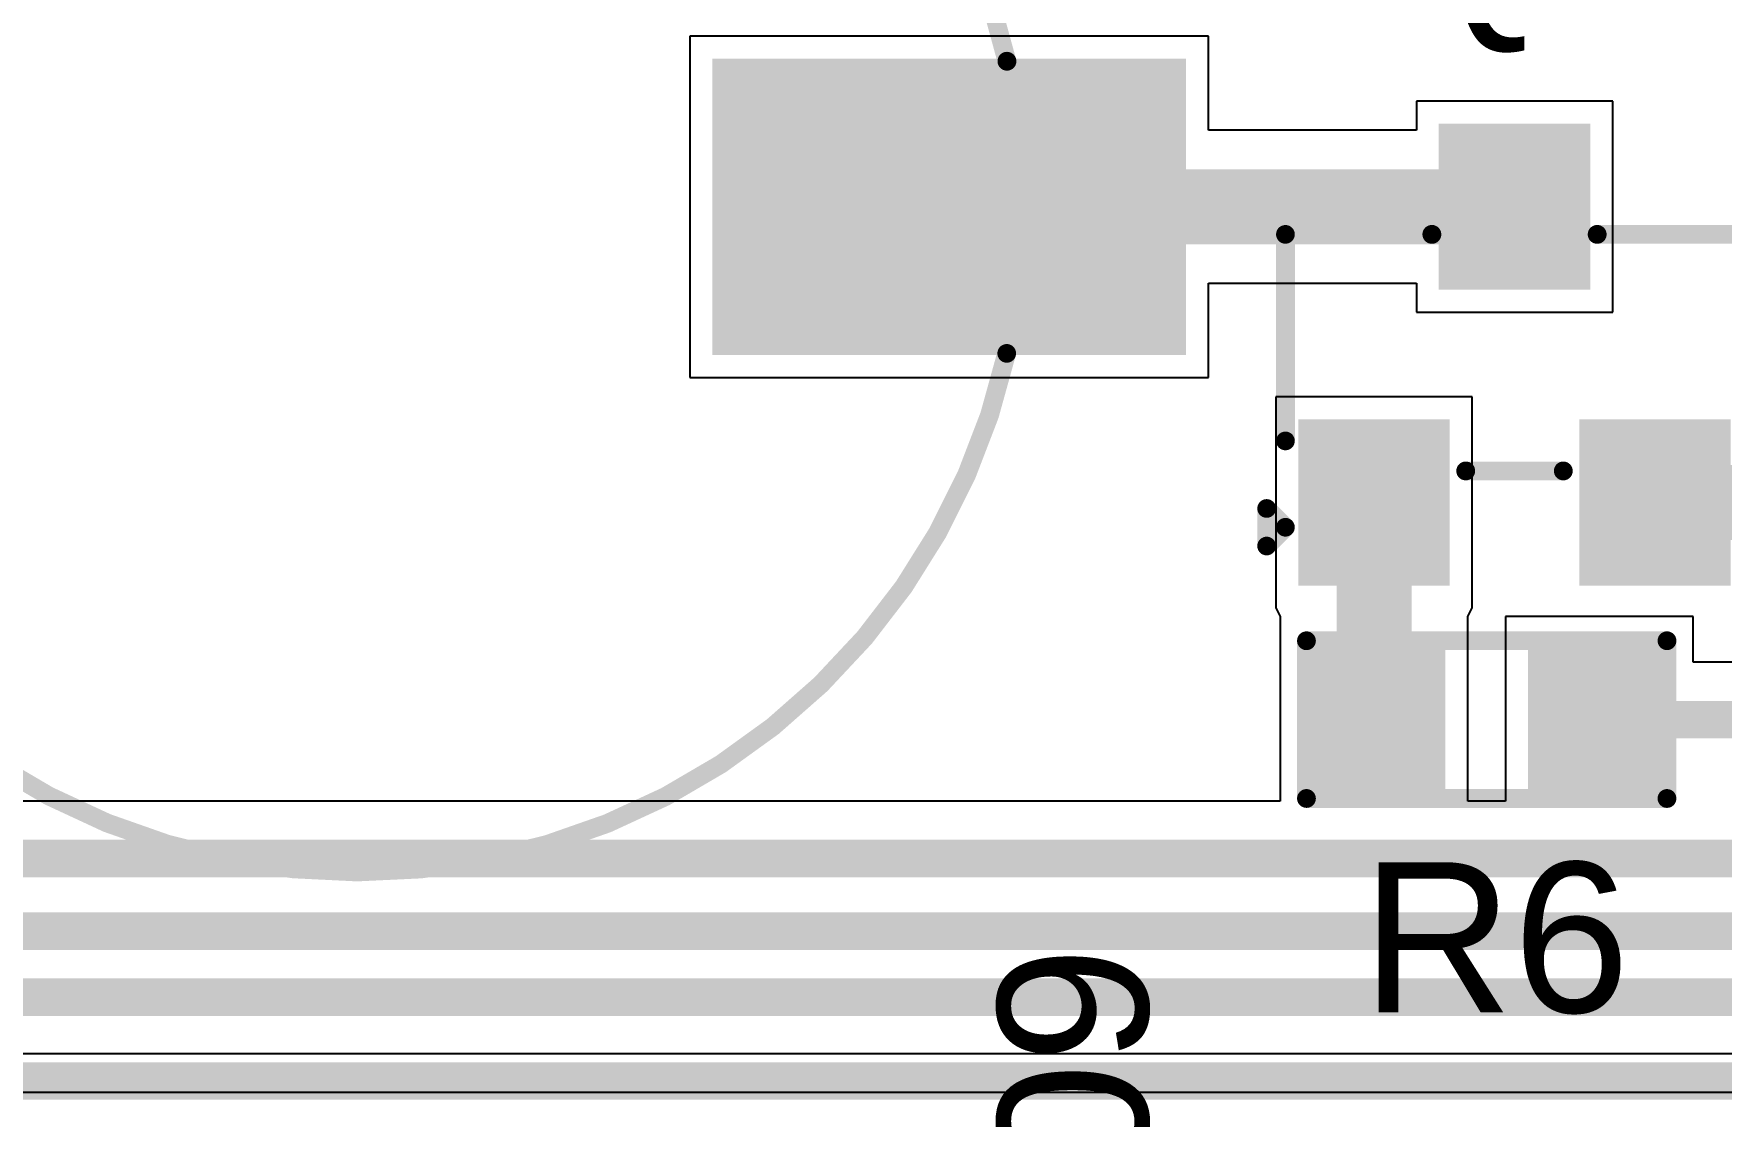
# Model space of a CAD drawing. Header units: inches. Extents: x 24 to 500, y 68 to 269.
# Drawn here: x 344.76 to 356.18, y 166.71 to 174.03 of the extents above; entities that cross this region are included whole.
import ezdxf

# ---------------------------------------------------------------- set-up
doc = ezdxf.new("R2010")
doc.units = ezdxf.units.IN
for name, color, linetype in [('Bottom Layer', 5, 'Continuous'), ('Top Layer', 1, 'Continuous'), ('Top Overlay', 2, 'Continuous'), ('Top Paste', 8, 'Continuous'), ('Top Solder', 216, 'Continuous')]:
    doc.layers.add(name, color=color, linetype=linetype)
doc.styles.add('Arial', font='', dxfattribs={"height": 0.2})
doc.styles.get('Arial').set_extended_font_data('Arial')

# ---------------------------------------------------------------- blocks, each defined once
blk = doc.blocks.new('R___0603_150')
at = {"layer": 'Top Layer'}
for points in [[(-0.381, 0.4445), (-0.381, -0.4445), (-1.143, -0.4445), (-1.143, 0.4445)], [(1.143, 0.4445), (1.143, -0.4445), (0.381, -0.4445), (0.381, 0.4445)]]:
    blk.add_hatch(color=1, dxfattribs=at).paths.add_polyline_path(points)
at = {"layer": 'Top Paste'}
for points in [[(-0.381, 0.4445), (-0.381, -0.4445), (-1.143, -0.4445), (-1.143, 0.4445)], [(1.143, 0.4445), (1.143, -0.4445), (0.381, -0.4445), (0.381, 0.4445)]]:
    blk.add_hatch(color=8, dxfattribs=at).paths.add_polyline_path(points)
at = {"layer": 'Top Solder'}
for points in [[(-0.2794, 0.5461), (-0.2794, -0.5461), (-1.2446, -0.5461), (-1.2446, 0.5461)], [(1.2446, 0.5461), (1.2446, -0.5461), (0.2794, -0.5461), (0.2794, 0.5461)]]:
    blk.add_hatch(color=216, dxfattribs=at).paths.add_polyline_path(points)
at = {"layer": 'Top Overlay'}
for points in [[(1.2192, 0.5334, 0.127, 0.127, 0), (-1.2192, 0.5334, 0.127, 0.127, 0)], [(-1.2192, 0.5334, 0.127, 0.127, 0), (-1.2192, -0.5334, 0.127, 0.127, 0)], [(1.2192, 0.5334, 0.127, 0.127, 0), (1.2192, -0.5334, 0.127, 0.127, 0)], [(1.2192, -0.5334, 0.127, 0.127, 0), (-1.2192, -0.5334, 0.127, 0.127, 0)]]:
    blk.add_lwpolyline(points, format="xyseb", dxfattribs=at)
for points in [[(-1.25095, 0.5334, 0.0635, 0.0635, 1), (-1.18745, 0.5334, 0.0635, 0.0635, 1)], [(-1.25095, 0.5334, 0.0635, 0.0635, 1), (-1.18745, 0.5334, 0.0635, 0.0635, 1)], [(1.18745, 0.5334, 0.0635, 0.0635, 1), (1.25095, 0.5334, 0.0635, 0.0635, 1)], [(1.18745, 0.5334, 0.0635, 0.0635, 1), (1.25095, 0.5334, 0.0635, 0.0635, 1)], [(-1.25095, -0.5334, 0.0635, 0.0635, 1), (-1.18745, -0.5334, 0.0635, 0.0635, 1)], [(-1.25095, -0.5334, 0.0635, 0.0635, 1), (-1.18745, -0.5334, 0.0635, 0.0635, 1)], [(1.18745, -0.5334, 0.0635, 0.0635, 1), (1.25095, -0.5334, 0.0635, 0.0635, 1)], [(1.18745, -0.5334, 0.0635, 0.0635, 1), (1.25095, -0.5334, 0.0635, 0.0635, 1)]]:
    blk.add_lwpolyline(points, format="xyseb", close=True, dxfattribs=at)
blk = doc.blocks.new('SOT_23_163')
at = {"layer": 'Top Layer'}
for points in [[(-0.41, 1.46), (0.41, 1.46), (0.41, 0.54), (-0.41, 0.54)], [(-1.36, -0.54), (-0.54, -0.54), (-0.54, -1.46), (-1.36, -1.46)], [(0.54, -0.54), (1.36, -0.54), (1.36, -1.46), (0.54, -1.46)]]:
    blk.add_hatch(color=1, dxfattribs=at).paths.add_polyline_path(points)
at = {"layer": 'Top Paste'}
for points in [[(-0.41, 1.46), (0.41, 1.46), (0.41, 0.54), (-0.41, 0.54)], [(-1.36, -0.54), (-0.54, -0.54), (-0.54, -1.46), (-1.36, -1.46)], [(0.54, -0.54), (1.36, -0.54), (1.36, -1.46), (0.54, -1.46)]]:
    blk.add_hatch(color=8, dxfattribs=at).paths.add_polyline_path(points)
at = {"layer": 'Top Solder'}
for points in [[(-0.512, 1.562), (0.512, 1.562), (0.512, 0.438), (-0.512, 0.438)], [(-1.462, -0.438), (-0.438, -0.438), (-0.438, -1.562), (-1.462, -1.562)], [(0.438, -0.438), (1.462, -0.438), (1.462, -1.562), (0.438, -1.562)]]:
    blk.add_hatch(color=216, dxfattribs=at).paths.add_polyline_path(points)
at = {"layer": 'Top Overlay'}
for points in [[(-1.549, -0.584, 0.127, 0.127, 0), (-1.549, 0.813, 0.127, 0.127, 0)], [(-1.549, 0.813, 0.127, 0.127, 0), (-0.559, 0.813, 0.127, 0.127, 0)], [(0.559, 0.813, 0.127, 0.127, 0), (1.549, 0.813, 0.127, 0.127, 0)], [(1.549, -0.584, 0.127, 0.127, 0), (1.549, 0.813, 0.127, 0.127, 0)], [(-0.33, -0.787, 0.127, 0.127, 0), (0.33, -0.787, 0.127, 0.127, 0)], [(-1.676, -1.041, 0.127, 0.127, 0), (-1.549, -1.168, 0.127, 0.127, 0)], [(-1.676, -1.295, 0.127, 0.127, 0), (-1.676, -1.041, 0.127, 0.127, 0)], [(-1.676, -1.295, 0.127, 0.127, 0), (-1.549, -1.168, 0.127, 0.127, 0)]]:
    blk.add_lwpolyline(points, format="xyseb", dxfattribs=at)
for points in [[(-1.581, 0.813, 0.0635, 0.0635, 1), (-1.518, 0.813, 0.0635, 0.0635, 1)], [(-1.581, 0.813, 0.0635, 0.0635, 1), (-1.518, 0.813, 0.0635, 0.0635, 1)], [(-0.591, 0.813, 0.0635, 0.0635, 1), (-0.527, 0.813, 0.0635, 0.0635, 1)], [(0.527, 0.813, 0.0635, 0.0635, 1), (0.591, 0.813, 0.0635, 0.0635, 1)], [(1.518, 0.813, 0.0635, 0.0635, 1), (1.581, 0.813, 0.0635, 0.0635, 1)], [(1.518, 0.813, 0.0635, 0.0635, 1), (1.581, 0.813, 0.0635, 0.0635, 1)], [(-1.581, -0.584, 0.0635, 0.0635, 1), (-1.518, -0.584, 0.0635, 0.0635, 1)], [(1.518, -0.584, 0.0635, 0.0635, 1), (1.581, -0.584, 0.0635, 0.0635, 1)], [(-0.362, -0.787, 0.0635, 0.0635, 1), (-0.298, -0.787, 0.0635, 0.0635, 1)], [(0.298, -0.787, 0.0635, 0.0635, 1), (0.362, -0.787, 0.0635, 0.0635, 1)], [(-1.708, -1.041, 0.0635, 0.0635, 1), (-1.645, -1.041, 0.0635, 0.0635, 1)], [(-1.708, -1.041, 0.0635, 0.0635, 1), (-1.645, -1.041, 0.0635, 0.0635, 1)], [(-1.581, -1.168, 0.0635, 0.0635, 1), (-1.518, -1.168, 0.0635, 0.0635, 1)], [(-1.581, -1.168, 0.0635, 0.0635, 1), (-1.518, -1.168, 0.0635, 0.0635, 1)], [(-1.708, -1.295, 0.0635, 0.0635, 1), (-1.645, -1.295, 0.0635, 0.0635, 1)], [(-1.708, -1.295, 0.0635, 0.0635, 1), (-1.645, -1.295, 0.0635, 0.0635, 1)]]:
    blk.add_lwpolyline(points, format="xyseb", close=True, dxfattribs=at)
blk = doc.blocks.new('YS_SBZ9032C03R16__171')
at = {"layer": 'Top Layer'}
blk.add_hatch(color=1, dxfattribs=at).paths.add_polyline_path([(2.5, 0.9), (5.5, 0.9), (5.5, -0.9), (2.5, -0.9)])
at = {"layer": 'Top Paste'}
blk.add_hatch(color=8, dxfattribs=at).paths.add_polyline_path([(2.5, 0.9), (5.5, 0.9), (5.5, -0.9), (2.5, -0.9)])
at = {"layer": 'Top Solder'}
blk.add_hatch(color=216, dxfattribs=at).paths.add_polyline_path([(2.398, 1.002), (5.602, 1.002), (5.602, -1.002), (2.398, -1.002)])
at = {"layer": 'Top Overlay'}
for points in [[(2.51, 3.735, 0.127, 0.127, -0.191928), (4.391, 0.984, 0.127, 0.127, 0)], [(4.389, -0.992, 0.127, 0.127, -0.799951), (-4.391, -0.984, 0.127, 0.127, 0)]]:
    blk.add_lwpolyline(points, format="xyseb", dxfattribs=at)
for points in [[(4.359, 0.984, 0.0635, 0.0635, 1), (4.423, 0.984, 0.0635, 0.0635, 1)], [(4.358, -0.992, 0.0635, 0.0635, 1), (4.421, -0.992, 0.0635, 0.0635, 1)]]:
    blk.add_lwpolyline(points, format="xyseb", close=True, dxfattribs=at)

msp = doc.modelspace()

# ---------------------------------------------------------------- linework, layer by layer
at = {"layer": 'Bottom Layer'}
for p, q in [((373.507, 167.132), (339.396, 167.132)), ((339.396, 166.873), (373.248, 166.873))]:
    msp.add_line(p, q, dxfattribs=at)
at = {"layer": 'Top Layer'}
for p, q in [((352.707, 174.016), (349.199, 174.016)), ((349.199, 174.016), (349.199, 171.708)), ((352.707, 173.38), (352.707, 174.016)), ((355.441, 173.576), (354.113, 173.576)), ((354.113, 173.576), (354.113, 173.38)), ((355.441, 172.148), (355.441, 173.576)), ((354.113, 173.38), (352.707, 173.38)), ((352.707, 171.708), (352.707, 172.344)), ((352.707, 172.344), (354.113, 172.344)), ((354.113, 172.344), (354.113, 172.148)), ((354.113, 172.148), (355.441, 172.148)), ((349.199, 171.708), (352.707, 171.708)), ((354.491, 171.576), (353.162, 171.576)), ((353.162, 171.576), (353.162, 170.148)), ((354.491, 170.148), (354.491, 171.576)), ((353.162, 170.148), (353.162, 170.148)), ((353.162, 170.148), (353.192, 170.091)), ((353.192, 170.091), (353.192, 168.841)), ((354.462, 170.091), (354.491, 170.148)), ((354.462, 168.841), (354.462, 170.091)), ((354.491, 170.148), (354.491, 170.148)), ((355.986, 170.091), (354.716, 170.091)), ((354.716, 170.091), (354.716, 168.841)), ((355.986, 169.781), (355.986, 170.091)), ((361.981, 169.781), (355.986, 169.781)), ((353.192, 168.841), (338.924, 168.841)), ((354.716, 168.841), (354.462, 168.841))]:
    msp.add_line(p, q, dxfattribs=at)
for points in [[(350.953, 172.862, 0.508, 0.508, 0), (354.777, 172.862, 0.508, 0.508, 0)], [(353.827, 169.393, 0.508, 0.508, 0), (353.827, 170.862, 0.508, 0.508, 0)], [(355.727, 170.862, 0.508, 0.508, 0), (356.946, 170.862, 0.508, 0.508, 0)], [(355.351, 169.393, 0.254, 0.254, 0), (361.981, 169.393, 0.254, 0.254, 0)], [(338.883, 168.453, 0.254, 0.254, 0), (360.892, 168.453, 0.254, 0.254, 0)], [(322.926, 167.962, 0.254, 0.254, 0), (360.061, 167.962, 0.254, 0.254, 0)], [(312.146, 167.516, 0.254, 0.254, 0), (359.109, 167.516, 0.254, 0.254, 0)], [(341.285, 166.949, 0.254, 0.254, 0), (357.924, 166.949, 0.254, 0.254, 0)]]:
    msp.add_lwpolyline(points, format="xyseb", dxfattribs=at)
for points in [[(350.826, 172.862, 0.254, 0.254, 1), (351.08, 172.862, 0.254, 0.254, 1)], [(354.65, 172.862, 0.254, 0.254, 1), (354.904, 172.862, 0.254, 0.254, 1)], [(353.7, 170.862, 0.254, 0.254, 1), (353.954, 170.862, 0.254, 0.254, 1)], [(355.6, 170.862, 0.254, 0.254, 1), (355.854, 170.862, 0.254, 0.254, 1)], [(353.7, 169.393, 0.254, 0.254, 1), (353.954, 169.393, 0.254, 0.254, 1)], [(355.287, 169.393, 0.127, 0.127, 1), (355.414, 169.393, 0.127, 0.127, 1)]]:
    msp.add_lwpolyline(points, format="xyseb", close=True, dxfattribs=at)

# ---------------------------------------------------------------- block references
for name, p in [('YS_SBZ9032C03R16__171', (346.953, 172.862)), ('SOT_23_163', (354.777, 171.862))]:
    msp.add_blockref(name, p)
at = {"rotation": 180}
msp.add_blockref('R___0603_150', (354.589, 169.393), dxfattribs=at)

# ---------------------------------------------------------------- texts
at = {"layer": 'Top Overlay', "style": 'Arial'}
for s, p in [('Q2', (353.93, 174.183)), ('R6', (353.742, 167.412))]:
    msp.add_text(s, height=1.016, dxfattribs=at).set_placement(p)
msp.add_text('C109', height=1.016, rotation=90, dxfattribs=at).set_placement((352.298, 164.466))

doc.saveas('drawing.dxf')
